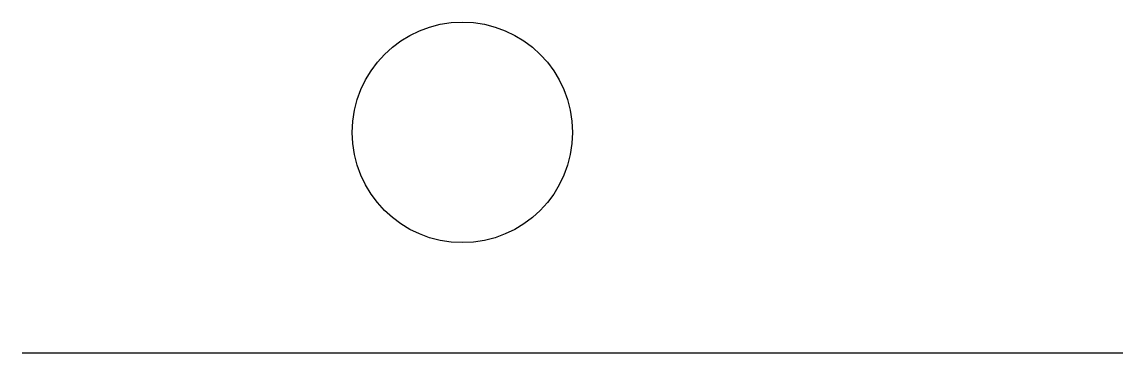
# Model space of a CAD drawing. Units: millimetres on the paper. Extents: x 10 to 60, y 20 to 35.
import ezdxf

# ---------------------------------------------------------------- set-up
doc = ezdxf.new("R2010")
doc.units = ezdxf.units.MM
doc.layers.add('0-0_0', color=4, linetype='Continuous')

msp = doc.modelspace()

# ---------------------------------------------------------------- linework, layer by layer
at = {"layer": '0-0_0'}
for p, q in [((10, 20), (40, 20)), ((25, 20), (60, 20))]:
    msp.add_line(p, q, dxfattribs=at)
msp.add_circle((30, 30), 5, dxfattribs=at)

doc.saveas('drawing.dxf')
